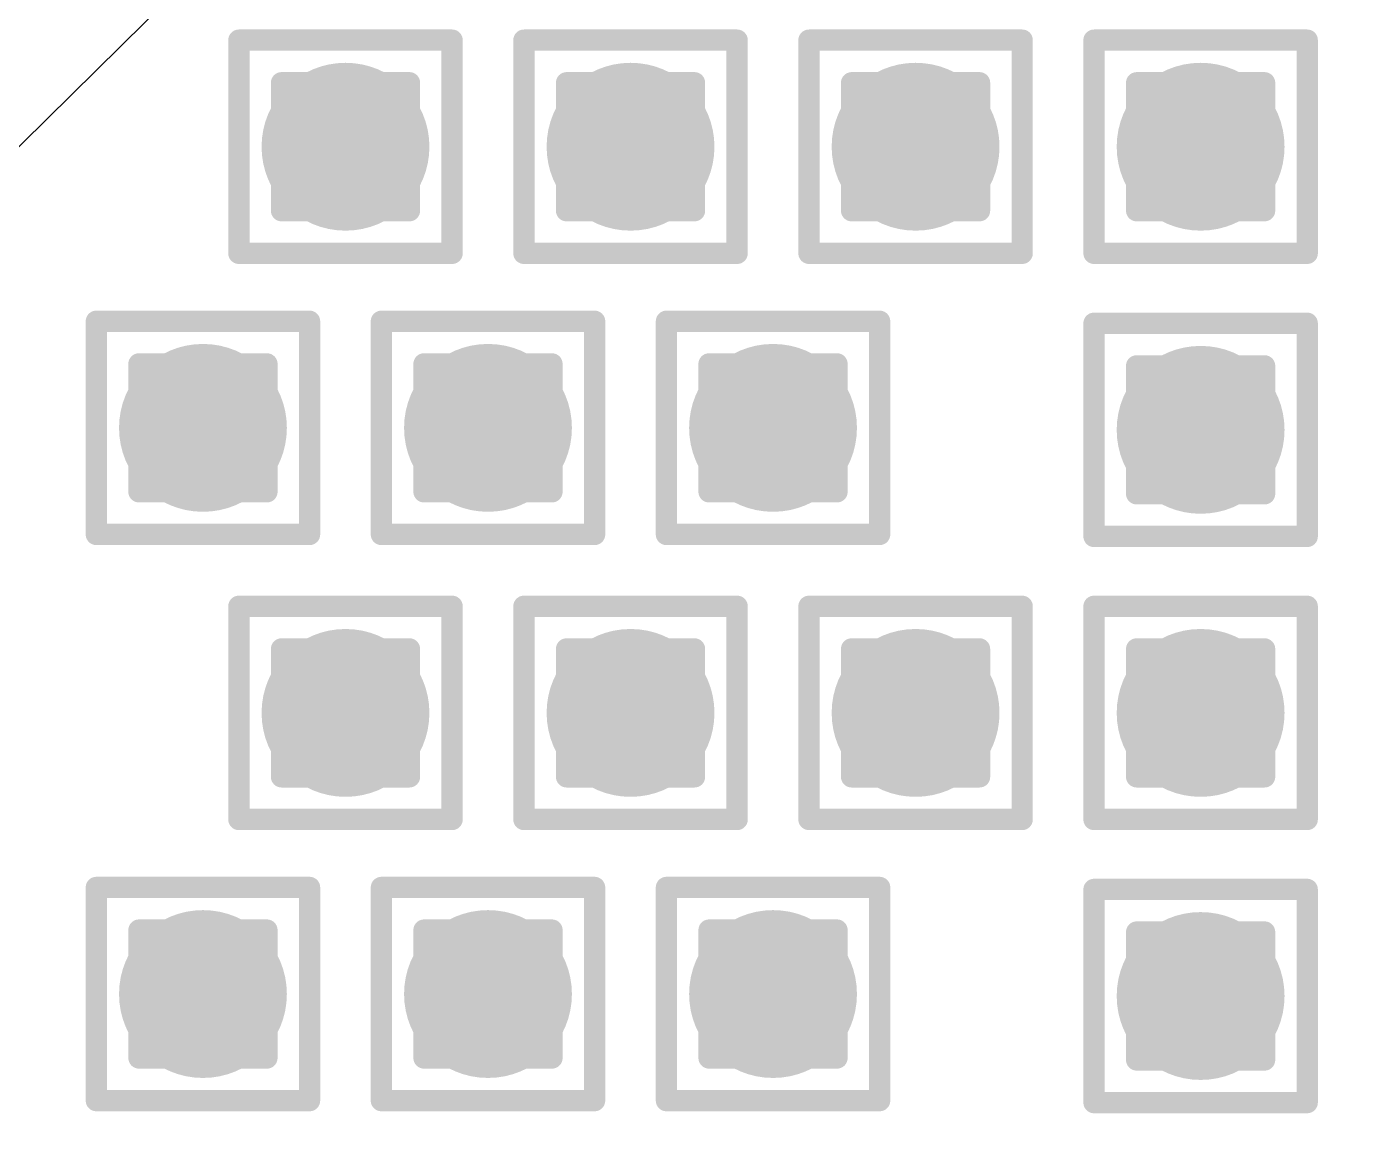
# Model space of a CAD drawing. Header units: inches. Extents: x -12 to 5357, y -8 to 5291.
# Drawn here: x 37.167 to 40.336, y 41.755 to 44.407 of the extents above; entities that cross this region are included whole.
import ezdxf

# ---------------------------------------------------------------- set-up
doc = ezdxf.new("R2010")
doc.units = ezdxf.units.IN
for name, color, linetype in [('Bottom Layer', 5, 'Continuous'), ('Drill Drawing', 1, 'Continuous'), ('Ground', 16, 'Continuous'), ('Power', 76, 'Continuous'), ('Top Layer', 1, 'Continuous'), ('Top Solder', 216, 'Continuous'), ('Via Holes', 16, 'Continuous')]:
    doc.layers.add(name, color=color, linetype=linetype)

# ---------------------------------------------------------------- blocks, each defined once
blk = doc.blocks.new('14_VSON__4_3__20')
at = {"layer": 'Top Solder'}
blk.add_line((-0.8678, -2.2778), (-5350.8161, -5279.0699), dxfattribs=at)

msp = doc.modelspace()

# ---------------------------------------------------------------- hatches: boundary and pattern name
at = {"layer": 'Bottom Layer'}
h = msp.add_hatch(color=5, dxfattribs=at)
edge = h.paths.add_edge_path()
edge.add_arc((37.9265, 44.121), 0.2, 0, 360)
h = msp.add_hatch(color=5, dxfattribs=at)
edge = h.paths.add_edge_path()
edge.add_arc((38.6058, 44.121), 0.2, 0, 360)
h = msp.add_hatch(color=5, dxfattribs=at)
edge = h.paths.add_edge_path()
edge.add_arc((39.2851, 44.121), 0.2, 0, 360)
h = msp.add_hatch(color=5, dxfattribs=at)
edge = h.paths.add_edge_path()
edge.add_arc((39.9644, 44.121), 0.2, 0, 360)
h = msp.add_hatch(color=5, dxfattribs=at)
edge = h.paths.add_edge_path()
edge.add_arc((37.5868, 43.451), 0.2, 0, 360)
h = msp.add_hatch(color=5, dxfattribs=at)
edge = h.paths.add_edge_path()
edge.add_arc((38.2661, 43.451), 0.2, 0, 360)
h = msp.add_hatch(color=5, dxfattribs=at)
edge = h.paths.add_edge_path()
edge.add_arc((38.9454, 43.451), 0.2, 0, 360)
h = msp.add_hatch(color=5, dxfattribs=at)
edge = h.paths.add_edge_path()
edge.add_arc((39.9644, 43.4463), 0.2, 0, 360)
h = msp.add_hatch(color=5, dxfattribs=at)
edge = h.paths.add_edge_path()
edge.add_arc((37.9265, 42.7717), 0.2, 0, 360)
h = msp.add_hatch(color=5, dxfattribs=at)
edge = h.paths.add_edge_path()
edge.add_arc((38.6058, 42.7717), 0.2, 0, 360)
h = msp.add_hatch(color=5, dxfattribs=at)
edge = h.paths.add_edge_path()
edge.add_arc((39.2851, 42.7717), 0.2, 0, 360)
h = msp.add_hatch(color=5, dxfattribs=at)
edge = h.paths.add_edge_path()
edge.add_arc((39.9644, 42.7717), 0.2, 0, 360)
h = msp.add_hatch(color=5, dxfattribs=at)
edge = h.paths.add_edge_path()
edge.add_arc((37.5868, 42.1017), 0.2, 0, 360)
h = msp.add_hatch(color=5, dxfattribs=at)
edge = h.paths.add_edge_path()
edge.add_arc((38.2661, 42.1017), 0.2, 0, 360)
h = msp.add_hatch(color=5, dxfattribs=at)
edge = h.paths.add_edge_path()
edge.add_arc((38.9454, 42.1017), 0.2, 0, 360)
h = msp.add_hatch(color=5, dxfattribs=at)
edge = h.paths.add_edge_path()
edge.add_arc((39.9644, 42.097), 0.2, 0, 360)
at = {"layer": 'Ground'}
h = msp.add_hatch(color=16, dxfattribs=at)
edge = h.paths.add_edge_path()
edge.add_arc((37.9265, 44.121), 0.2, 0, 360)
h = msp.add_hatch(color=16, dxfattribs=at)
edge = h.paths.add_edge_path()
edge.add_arc((38.6058, 44.121), 0.2, 0, 360)
h = msp.add_hatch(color=16, dxfattribs=at)
edge = h.paths.add_edge_path()
edge.add_arc((39.2851, 44.121), 0.2, 0, 360)
h = msp.add_hatch(color=16, dxfattribs=at)
edge = h.paths.add_edge_path()
edge.add_arc((39.9644, 44.121), 0.2, 0, 360)
h = msp.add_hatch(color=16, dxfattribs=at)
edge = h.paths.add_edge_path()
edge.add_arc((37.5868, 43.451), 0.2, 0, 360)
h = msp.add_hatch(color=16, dxfattribs=at)
edge = h.paths.add_edge_path()
edge.add_arc((38.2661, 43.451), 0.2, 0, 360)
h = msp.add_hatch(color=16, dxfattribs=at)
edge = h.paths.add_edge_path()
edge.add_arc((38.9454, 43.451), 0.2, 0, 360)
h = msp.add_hatch(color=16, dxfattribs=at)
edge = h.paths.add_edge_path()
edge.add_arc((39.9644, 43.4463), 0.2, 0, 360)
h = msp.add_hatch(color=16, dxfattribs=at)
edge = h.paths.add_edge_path()
edge.add_arc((37.9265, 42.7717), 0.2, 0, 360)
h = msp.add_hatch(color=16, dxfattribs=at)
edge = h.paths.add_edge_path()
edge.add_arc((38.6058, 42.7717), 0.2, 0, 360)
h = msp.add_hatch(color=16, dxfattribs=at)
edge = h.paths.add_edge_path()
edge.add_arc((39.2851, 42.7717), 0.2, 0, 360)
h = msp.add_hatch(color=16, dxfattribs=at)
edge = h.paths.add_edge_path()
edge.add_arc((39.9644, 42.7717), 0.2, 0, 360)
h = msp.add_hatch(color=16, dxfattribs=at)
edge = h.paths.add_edge_path()
edge.add_arc((37.5868, 42.1017), 0.2, 0, 360)
h = msp.add_hatch(color=16, dxfattribs=at)
edge = h.paths.add_edge_path()
edge.add_arc((38.2661, 42.1017), 0.2, 0, 360)
h = msp.add_hatch(color=16, dxfattribs=at)
edge = h.paths.add_edge_path()
edge.add_arc((38.9454, 42.1017), 0.2, 0, 360)
h = msp.add_hatch(color=16, dxfattribs=at)
edge = h.paths.add_edge_path()
edge.add_arc((39.9644, 42.097), 0.2, 0, 360)
at = {"layer": 'Power'}
h = msp.add_hatch(color=76, dxfattribs=at)
edge = h.paths.add_edge_path()
edge.add_arc((37.9265, 44.121), 0.2, 0, 360)
h = msp.add_hatch(color=76, dxfattribs=at)
edge = h.paths.add_edge_path()
edge.add_arc((38.6058, 44.121), 0.2, 0, 360)
h = msp.add_hatch(color=76, dxfattribs=at)
edge = h.paths.add_edge_path()
edge.add_arc((39.2851, 44.121), 0.2, 0, 360)
h = msp.add_hatch(color=76, dxfattribs=at)
edge = h.paths.add_edge_path()
edge.add_arc((39.9644, 44.121), 0.2, 0, 360)
h = msp.add_hatch(color=76, dxfattribs=at)
edge = h.paths.add_edge_path()
edge.add_arc((37.5868, 43.451), 0.2, 0, 360)
h = msp.add_hatch(color=76, dxfattribs=at)
edge = h.paths.add_edge_path()
edge.add_arc((38.2661, 43.451), 0.2, 0, 360)
h = msp.add_hatch(color=76, dxfattribs=at)
edge = h.paths.add_edge_path()
edge.add_arc((38.9454, 43.451), 0.2, 0, 360)
h = msp.add_hatch(color=76, dxfattribs=at)
edge = h.paths.add_edge_path()
edge.add_arc((39.9644, 43.4463), 0.2, 0, 360)
h = msp.add_hatch(color=76, dxfattribs=at)
edge = h.paths.add_edge_path()
edge.add_arc((37.9265, 42.7717), 0.2, 0, 360)
h = msp.add_hatch(color=76, dxfattribs=at)
edge = h.paths.add_edge_path()
edge.add_arc((38.6058, 42.7717), 0.2, 0, 360)
h = msp.add_hatch(color=76, dxfattribs=at)
edge = h.paths.add_edge_path()
edge.add_arc((39.2851, 42.7717), 0.2, 0, 360)
h = msp.add_hatch(color=76, dxfattribs=at)
edge = h.paths.add_edge_path()
edge.add_arc((39.9644, 42.7717), 0.2, 0, 360)
h = msp.add_hatch(color=76, dxfattribs=at)
edge = h.paths.add_edge_path()
edge.add_arc((37.5868, 42.1017), 0.2, 0, 360)
h = msp.add_hatch(color=76, dxfattribs=at)
edge = h.paths.add_edge_path()
edge.add_arc((38.2661, 42.1017), 0.2, 0, 360)
h = msp.add_hatch(color=76, dxfattribs=at)
edge = h.paths.add_edge_path()
edge.add_arc((38.9454, 42.1017), 0.2, 0, 360)
h = msp.add_hatch(color=76, dxfattribs=at)
edge = h.paths.add_edge_path()
edge.add_arc((39.9644, 42.097), 0.2, 0, 360)
at = {"layer": 'Top Layer'}
h = msp.add_hatch(color=1, dxfattribs=at)
edge = h.paths.add_edge_path()
edge.add_arc((37.9265, 44.121), 0.2, 0, 360)
h = msp.add_hatch(color=1, dxfattribs=at)
edge = h.paths.add_edge_path()
edge.add_arc((38.6058, 44.121), 0.2, 0, 360)
h = msp.add_hatch(color=1, dxfattribs=at)
edge = h.paths.add_edge_path()
edge.add_arc((39.2851, 44.121), 0.2, 0, 360)
h = msp.add_hatch(color=1, dxfattribs=at)
edge = h.paths.add_edge_path()
edge.add_arc((39.9644, 44.121), 0.2, 0, 360)
h = msp.add_hatch(color=1, dxfattribs=at)
edge = h.paths.add_edge_path()
edge.add_arc((37.5868, 43.451), 0.2, 0, 360)
h = msp.add_hatch(color=1, dxfattribs=at)
edge = h.paths.add_edge_path()
edge.add_arc((38.2661, 43.451), 0.2, 0, 360)
h = msp.add_hatch(color=1, dxfattribs=at)
edge = h.paths.add_edge_path()
edge.add_arc((38.9454, 43.451), 0.2, 0, 360)
h = msp.add_hatch(color=1, dxfattribs=at)
edge = h.paths.add_edge_path()
edge.add_arc((39.9644, 43.4463), 0.2, 0, 360)
h = msp.add_hatch(color=1, dxfattribs=at)
edge = h.paths.add_edge_path()
edge.add_arc((37.9265, 42.7717), 0.2, 0, 360)
h = msp.add_hatch(color=1, dxfattribs=at)
edge = h.paths.add_edge_path()
edge.add_arc((38.6058, 42.7717), 0.2, 0, 360)
h = msp.add_hatch(color=1, dxfattribs=at)
edge = h.paths.add_edge_path()
edge.add_arc((39.2851, 42.7717), 0.2, 0, 360)
h = msp.add_hatch(color=1, dxfattribs=at)
edge = h.paths.add_edge_path()
edge.add_arc((39.9644, 42.7717), 0.2, 0, 360)
h = msp.add_hatch(color=1, dxfattribs=at)
edge = h.paths.add_edge_path()
edge.add_arc((37.5868, 42.1017), 0.2, 0, 360)
h = msp.add_hatch(color=1, dxfattribs=at)
edge = h.paths.add_edge_path()
edge.add_arc((38.2661, 42.1017), 0.2, 0, 360)
h = msp.add_hatch(color=1, dxfattribs=at)
edge = h.paths.add_edge_path()
edge.add_arc((38.9454, 42.1017), 0.2, 0, 360)
h = msp.add_hatch(color=1, dxfattribs=at)
edge = h.paths.add_edge_path()
edge.add_arc((39.9644, 42.097), 0.2, 0, 360)
at = {"layer": 'Via Holes'}
h = msp.add_hatch(color=7, dxfattribs=at)
edge = h.paths.add_edge_path()
edge.add_arc((37.9265, 44.121), 0.1, 0, 360)
h = msp.add_hatch(color=7, dxfattribs=at)
edge = h.paths.add_edge_path()
edge.add_arc((38.6058, 44.121), 0.1, 0, 360)
h = msp.add_hatch(color=7, dxfattribs=at)
edge = h.paths.add_edge_path()
edge.add_arc((39.2851, 44.121), 0.1, 0, 360)
h = msp.add_hatch(color=7, dxfattribs=at)
edge = h.paths.add_edge_path()
edge.add_arc((39.9644, 44.121), 0.1, 0, 360)
h = msp.add_hatch(color=7, dxfattribs=at)
edge = h.paths.add_edge_path()
edge.add_arc((37.5868, 43.451), 0.1, 0, 360)
h = msp.add_hatch(color=7, dxfattribs=at)
edge = h.paths.add_edge_path()
edge.add_arc((38.2661, 43.451), 0.1, 0, 360)
h = msp.add_hatch(color=7, dxfattribs=at)
edge = h.paths.add_edge_path()
edge.add_arc((38.9454, 43.451), 0.1, 0, 360)
h = msp.add_hatch(color=7, dxfattribs=at)
edge = h.paths.add_edge_path()
edge.add_arc((39.9644, 43.4463), 0.1, 0, 360)
h = msp.add_hatch(color=7, dxfattribs=at)
edge = h.paths.add_edge_path()
edge.add_arc((37.9265, 42.7717), 0.1, 0, 360)
h = msp.add_hatch(color=7, dxfattribs=at)
edge = h.paths.add_edge_path()
edge.add_arc((38.6058, 42.7717), 0.1, 0, 360)
h = msp.add_hatch(color=7, dxfattribs=at)
edge = h.paths.add_edge_path()
edge.add_arc((39.2851, 42.7717), 0.1, 0, 360)
h = msp.add_hatch(color=7, dxfattribs=at)
edge = h.paths.add_edge_path()
edge.add_arc((39.9644, 42.7717), 0.1, 0, 360)
h = msp.add_hatch(color=7, dxfattribs=at)
edge = h.paths.add_edge_path()
edge.add_arc((37.5868, 42.1017), 0.1, 0, 360)
h = msp.add_hatch(color=7, dxfattribs=at)
edge = h.paths.add_edge_path()
edge.add_arc((38.2661, 42.1017), 0.1, 0, 360)
h = msp.add_hatch(color=7, dxfattribs=at)
edge = h.paths.add_edge_path()
edge.add_arc((38.9454, 42.1017), 0.1, 0, 360)
h = msp.add_hatch(color=7, dxfattribs=at)
edge = h.paths.add_edge_path()
edge.add_arc((39.9644, 42.097), 0.1, 0, 360)

# ---------------------------------------------------------------- linework, layer by layer
at = {"layer": 'Drill Drawing'}
for points in [[(37.6725, 44.375, 0.0508, 0.0508, 0), (38.1805, 44.375, 0.0508, 0.0508, 0)], [(37.6725, 43.867, 0.0508, 0.0508, 0), (37.6725, 44.375, 0.0508, 0.0508, 0)], [(38.1805, 43.867, 0.0508, 0.0508, 0), (38.1805, 44.375, 0.0508, 0.0508, 0)], [(38.3518, 44.375, 0.0508, 0.0508, 0), (38.8598, 44.375, 0.0508, 0.0508, 0)], [(38.3518, 43.867, 0.0508, 0.0508, 0), (38.3518, 44.375, 0.0508, 0.0508, 0)], [(38.8598, 43.867, 0.0508, 0.0508, 0), (38.8598, 44.375, 0.0508, 0.0508, 0)], [(39.0311, 44.375, 0.0508, 0.0508, 0), (39.5391, 44.375, 0.0508, 0.0508, 0)], [(39.0311, 43.867, 0.0508, 0.0508, 0), (39.0311, 44.375, 0.0508, 0.0508, 0)], [(39.5391, 43.867, 0.0508, 0.0508, 0), (39.5391, 44.375, 0.0508, 0.0508, 0)], [(39.7104, 44.375, 0.0508, 0.0508, 0), (40.2184, 44.375, 0.0508, 0.0508, 0)], [(39.7104, 43.867, 0.0508, 0.0508, 0), (39.7104, 44.375, 0.0508, 0.0508, 0)], [(40.2184, 43.867, 0.0508, 0.0508, 0), (40.2184, 44.375, 0.0508, 0.0508, 0)], [(37.7741, 44.2734, 0.0508, 0.0508, 0), (38.0789, 44.2734, 0.0508, 0.0508, 0)], [(37.7741, 43.9686, 0.0508, 0.0508, 0), (37.7741, 44.2734, 0.0508, 0.0508, 0)], [(38.0789, 43.9686, 0.0508, 0.0508, 0), (38.0789, 44.2734, 0.0508, 0.0508, 0)], [(38.4534, 44.2734, 0.0508, 0.0508, 0), (38.7582, 44.2734, 0.0508, 0.0508, 0)], [(38.4534, 43.9686, 0.0508, 0.0508, 0), (38.4534, 44.2734, 0.0508, 0.0508, 0)], [(38.7582, 43.9686, 0.0508, 0.0508, 0), (38.7582, 44.2734, 0.0508, 0.0508, 0)], [(39.1327, 44.2734, 0.0508, 0.0508, 0), (39.4375, 44.2734, 0.0508, 0.0508, 0)], [(39.1327, 43.9686, 0.0508, 0.0508, 0), (39.1327, 44.2734, 0.0508, 0.0508, 0)], [(39.4375, 43.9686, 0.0508, 0.0508, 0), (39.4375, 44.2734, 0.0508, 0.0508, 0)], [(39.812, 44.2734, 0.0508, 0.0508, 0), (40.1168, 44.2734, 0.0508, 0.0508, 0)], [(39.812, 43.9686, 0.0508, 0.0508, 0), (39.812, 44.2734, 0.0508, 0.0508, 0)], [(40.1168, 43.9686, 0.0508, 0.0508, 0), (40.1168, 44.2734, 0.0508, 0.0508, 0)], [(37.7741, 43.9686, 0.0508, 0.0508, 0), (38.0789, 43.9686, 0.0508, 0.0508, 0)], [(38.4534, 43.9686, 0.0508, 0.0508, 0), (38.7582, 43.9686, 0.0508, 0.0508, 0)], [(39.1327, 43.9686, 0.0508, 0.0508, 0), (39.4375, 43.9686, 0.0508, 0.0508, 0)], [(39.812, 43.9686, 0.0508, 0.0508, 0), (40.1168, 43.9686, 0.0508, 0.0508, 0)], [(37.6725, 43.867, 0.0508, 0.0508, 0), (38.1805, 43.867, 0.0508, 0.0508, 0)], [(38.3518, 43.867, 0.0508, 0.0508, 0), (38.8598, 43.867, 0.0508, 0.0508, 0)], [(39.0311, 43.867, 0.0508, 0.0508, 0), (39.5391, 43.867, 0.0508, 0.0508, 0)], [(39.7104, 43.867, 0.0508, 0.0508, 0), (40.2184, 43.867, 0.0508, 0.0508, 0)], [(37.3328, 43.705, 0.0508, 0.0508, 0), (37.8408, 43.705, 0.0508, 0.0508, 0)], [(37.3328, 43.197, 0.0508, 0.0508, 0), (37.3328, 43.705, 0.0508, 0.0508, 0)], [(37.8408, 43.197, 0.0508, 0.0508, 0), (37.8408, 43.705, 0.0508, 0.0508, 0)], [(38.0121, 43.705, 0.0508, 0.0508, 0), (38.5201, 43.705, 0.0508, 0.0508, 0)], [(38.0121, 43.197, 0.0508, 0.0508, 0), (38.0121, 43.705, 0.0508, 0.0508, 0)], [(38.5201, 43.197, 0.0508, 0.0508, 0), (38.5201, 43.705, 0.0508, 0.0508, 0)], [(38.6914, 43.705, 0.0508, 0.0508, 0), (39.1994, 43.705, 0.0508, 0.0508, 0)], [(38.6914, 43.197, 0.0508, 0.0508, 0), (38.6914, 43.705, 0.0508, 0.0508, 0)], [(39.1994, 43.197, 0.0508, 0.0508, 0), (39.1994, 43.705, 0.0508, 0.0508, 0)], [(39.7104, 43.7003, 0.0508, 0.0508, 0), (40.2184, 43.7003, 0.0508, 0.0508, 0)], [(39.7104, 43.1923, 0.0508, 0.0508, 0), (39.7104, 43.7003, 0.0508, 0.0508, 0)], [(40.2184, 43.1923, 0.0508, 0.0508, 0), (40.2184, 43.7003, 0.0508, 0.0508, 0)], [(37.4344, 43.6034, 0.0508, 0.0508, 0), (37.7392, 43.6034, 0.0508, 0.0508, 0)], [(37.4344, 43.2986, 0.0508, 0.0508, 0), (37.4344, 43.6034, 0.0508, 0.0508, 0)], [(37.7392, 43.2986, 0.0508, 0.0508, 0), (37.7392, 43.6034, 0.0508, 0.0508, 0)], [(38.1137, 43.6034, 0.0508, 0.0508, 0), (38.4185, 43.6034, 0.0508, 0.0508, 0)], [(38.1137, 43.2986, 0.0508, 0.0508, 0), (38.1137, 43.6034, 0.0508, 0.0508, 0)], [(38.4185, 43.2986, 0.0508, 0.0508, 0), (38.4185, 43.6034, 0.0508, 0.0508, 0)], [(38.793, 43.6034, 0.0508, 0.0508, 0), (39.0978, 43.6034, 0.0508, 0.0508, 0)], [(38.793, 43.2986, 0.0508, 0.0508, 0), (38.793, 43.6034, 0.0508, 0.0508, 0)], [(39.0978, 43.2986, 0.0508, 0.0508, 0), (39.0978, 43.6034, 0.0508, 0.0508, 0)], [(39.812, 43.5987, 0.0508, 0.0508, 0), (40.1168, 43.5987, 0.0508, 0.0508, 0)], [(39.812, 43.2939, 0.0508, 0.0508, 0), (39.812, 43.5987, 0.0508, 0.0508, 0)], [(40.1168, 43.2939, 0.0508, 0.0508, 0), (40.1168, 43.5987, 0.0508, 0.0508, 0)], [(37.4344, 43.2986, 0.0508, 0.0508, 0), (37.7392, 43.2986, 0.0508, 0.0508, 0)], [(38.1137, 43.2986, 0.0508, 0.0508, 0), (38.4185, 43.2986, 0.0508, 0.0508, 0)], [(38.793, 43.2986, 0.0508, 0.0508, 0), (39.0978, 43.2986, 0.0508, 0.0508, 0)], [(39.812, 43.2939, 0.0508, 0.0508, 0), (40.1168, 43.2939, 0.0508, 0.0508, 0)], [(37.3328, 43.197, 0.0508, 0.0508, 0), (37.8408, 43.197, 0.0508, 0.0508, 0)], [(38.0121, 43.197, 0.0508, 0.0508, 0), (38.5201, 43.197, 0.0508, 0.0508, 0)], [(38.6914, 43.197, 0.0508, 0.0508, 0), (39.1994, 43.197, 0.0508, 0.0508, 0)], [(39.7104, 43.1923, 0.0508, 0.0508, 0), (40.2184, 43.1923, 0.0508, 0.0508, 0)], [(37.6725, 43.0257, 0.0508, 0.0508, 0), (38.1805, 43.0257, 0.0508, 0.0508, 0)], [(37.6725, 42.5177, 0.0508, 0.0508, 0), (37.6725, 43.0257, 0.0508, 0.0508, 0)], [(38.1805, 42.5177, 0.0508, 0.0508, 0), (38.1805, 43.0257, 0.0508, 0.0508, 0)], [(38.3518, 43.0257, 0.0508, 0.0508, 0), (38.8598, 43.0257, 0.0508, 0.0508, 0)], [(38.3518, 42.5177, 0.0508, 0.0508, 0), (38.3518, 43.0257, 0.0508, 0.0508, 0)], [(38.8598, 42.5177, 0.0508, 0.0508, 0), (38.8598, 43.0257, 0.0508, 0.0508, 0)], [(39.0311, 43.0257, 0.0508, 0.0508, 0), (39.5391, 43.0257, 0.0508, 0.0508, 0)], [(39.0311, 42.5177, 0.0508, 0.0508, 0), (39.0311, 43.0257, 0.0508, 0.0508, 0)], [(39.5391, 42.5177, 0.0508, 0.0508, 0), (39.5391, 43.0257, 0.0508, 0.0508, 0)], [(39.7104, 43.0257, 0.0508, 0.0508, 0), (40.2184, 43.0257, 0.0508, 0.0508, 0)], [(39.7104, 42.5177, 0.0508, 0.0508, 0), (39.7104, 43.0257, 0.0508, 0.0508, 0)], [(40.2184, 42.5177, 0.0508, 0.0508, 0), (40.2184, 43.0257, 0.0508, 0.0508, 0)], [(37.7741, 42.9241, 0.0508, 0.0508, 0), (38.0789, 42.9241, 0.0508, 0.0508, 0)], [(37.7741, 42.6193, 0.0508, 0.0508, 0), (37.7741, 42.9241, 0.0508, 0.0508, 0)], [(38.0789, 42.6193, 0.0508, 0.0508, 0), (38.0789, 42.9241, 0.0508, 0.0508, 0)], [(38.4534, 42.9241, 0.0508, 0.0508, 0), (38.7582, 42.9241, 0.0508, 0.0508, 0)], [(38.4534, 42.6193, 0.0508, 0.0508, 0), (38.4534, 42.9241, 0.0508, 0.0508, 0)], [(38.7582, 42.6193, 0.0508, 0.0508, 0), (38.7582, 42.9241, 0.0508, 0.0508, 0)], [(39.1327, 42.9241, 0.0508, 0.0508, 0), (39.4375, 42.9241, 0.0508, 0.0508, 0)], [(39.1327, 42.6193, 0.0508, 0.0508, 0), (39.1327, 42.9241, 0.0508, 0.0508, 0)], [(39.4375, 42.6193, 0.0508, 0.0508, 0), (39.4375, 42.9241, 0.0508, 0.0508, 0)], [(39.812, 42.9241, 0.0508, 0.0508, 0), (40.1168, 42.9241, 0.0508, 0.0508, 0)], [(39.812, 42.6193, 0.0508, 0.0508, 0), (39.812, 42.9241, 0.0508, 0.0508, 0)], [(40.1168, 42.6193, 0.0508, 0.0508, 0), (40.1168, 42.9241, 0.0508, 0.0508, 0)], [(37.7741, 42.6193, 0.0508, 0.0508, 0), (38.0789, 42.6193, 0.0508, 0.0508, 0)], [(38.4534, 42.6193, 0.0508, 0.0508, 0), (38.7582, 42.6193, 0.0508, 0.0508, 0)], [(39.1327, 42.6193, 0.0508, 0.0508, 0), (39.4375, 42.6193, 0.0508, 0.0508, 0)], [(39.812, 42.6193, 0.0508, 0.0508, 0), (40.1168, 42.6193, 0.0508, 0.0508, 0)], [(37.6725, 42.5177, 0.0508, 0.0508, 0), (38.1805, 42.5177, 0.0508, 0.0508, 0)], [(38.3518, 42.5177, 0.0508, 0.0508, 0), (38.8598, 42.5177, 0.0508, 0.0508, 0)], [(39.0311, 42.5177, 0.0508, 0.0508, 0), (39.5391, 42.5177, 0.0508, 0.0508, 0)], [(39.7104, 42.5177, 0.0508, 0.0508, 0), (40.2184, 42.5177, 0.0508, 0.0508, 0)], [(37.3328, 42.3557, 0.0508, 0.0508, 0), (37.8408, 42.3557, 0.0508, 0.0508, 0)], [(37.3328, 41.8477, 0.0508, 0.0508, 0), (37.3328, 42.3557, 0.0508, 0.0508, 0)], [(37.8408, 41.8477, 0.0508, 0.0508, 0), (37.8408, 42.3557, 0.0508, 0.0508, 0)], [(38.0121, 42.3557, 0.0508, 0.0508, 0), (38.5201, 42.3557, 0.0508, 0.0508, 0)], [(38.0121, 41.8477, 0.0508, 0.0508, 0), (38.0121, 42.3557, 0.0508, 0.0508, 0)], [(38.5201, 41.8477, 0.0508, 0.0508, 0), (38.5201, 42.3557, 0.0508, 0.0508, 0)], [(38.6914, 42.3557, 0.0508, 0.0508, 0), (39.1994, 42.3557, 0.0508, 0.0508, 0)], [(38.6914, 41.8477, 0.0508, 0.0508, 0), (38.6914, 42.3557, 0.0508, 0.0508, 0)], [(39.1994, 41.8477, 0.0508, 0.0508, 0), (39.1994, 42.3557, 0.0508, 0.0508, 0)], [(39.7104, 42.351, 0.0508, 0.0508, 0), (40.2184, 42.351, 0.0508, 0.0508, 0)], [(39.7104, 41.843, 0.0508, 0.0508, 0), (39.7104, 42.351, 0.0508, 0.0508, 0)], [(40.2184, 41.843, 0.0508, 0.0508, 0), (40.2184, 42.351, 0.0508, 0.0508, 0)], [(37.4344, 42.2541, 0.0508, 0.0508, 0), (37.7392, 42.2541, 0.0508, 0.0508, 0)], [(37.4344, 41.9493, 0.0508, 0.0508, 0), (37.4344, 42.2541, 0.0508, 0.0508, 0)], [(37.7392, 41.9493, 0.0508, 0.0508, 0), (37.7392, 42.2541, 0.0508, 0.0508, 0)], [(38.1137, 42.2541, 0.0508, 0.0508, 0), (38.4185, 42.2541, 0.0508, 0.0508, 0)], [(38.1137, 41.9493, 0.0508, 0.0508, 0), (38.1137, 42.2541, 0.0508, 0.0508, 0)], [(38.4185, 41.9493, 0.0508, 0.0508, 0), (38.4185, 42.2541, 0.0508, 0.0508, 0)], [(38.793, 42.2541, 0.0508, 0.0508, 0), (39.0978, 42.2541, 0.0508, 0.0508, 0)], [(38.793, 41.9493, 0.0508, 0.0508, 0), (38.793, 42.2541, 0.0508, 0.0508, 0)], [(39.0978, 41.9493, 0.0508, 0.0508, 0), (39.0978, 42.2541, 0.0508, 0.0508, 0)], [(39.812, 42.2494, 0.0508, 0.0508, 0), (40.1168, 42.2494, 0.0508, 0.0508, 0)], [(39.812, 41.9446, 0.0508, 0.0508, 0), (39.812, 42.2494, 0.0508, 0.0508, 0)], [(40.1168, 41.9446, 0.0508, 0.0508, 0), (40.1168, 42.2494, 0.0508, 0.0508, 0)], [(37.4344, 41.9493, 0.0508, 0.0508, 0), (37.7392, 41.9493, 0.0508, 0.0508, 0)], [(38.1137, 41.9493, 0.0508, 0.0508, 0), (38.4185, 41.9493, 0.0508, 0.0508, 0)], [(38.793, 41.9493, 0.0508, 0.0508, 0), (39.0978, 41.9493, 0.0508, 0.0508, 0)], [(39.812, 41.9446, 0.0508, 0.0508, 0), (40.1168, 41.9446, 0.0508, 0.0508, 0)], [(37.3328, 41.8477, 0.0508, 0.0508, 0), (37.8408, 41.8477, 0.0508, 0.0508, 0)], [(38.0121, 41.8477, 0.0508, 0.0508, 0), (38.5201, 41.8477, 0.0508, 0.0508, 0)], [(38.6914, 41.8477, 0.0508, 0.0508, 0), (39.1994, 41.8477, 0.0508, 0.0508, 0)], [(39.7104, 41.843, 0.0508, 0.0508, 0), (40.2184, 41.843, 0.0508, 0.0508, 0)]]:
    msp.add_lwpolyline(points, format="xyseb", dxfattribs=at)
for points in [[(37.6598, 44.375, 0.0254, 0.0254, 1), (37.6852, 44.375, 0.0254, 0.0254, 1)], [(37.6598, 44.375, 0.0254, 0.0254, 1), (37.6852, 44.375, 0.0254, 0.0254, 1)], [(38.1678, 44.375, 0.0254, 0.0254, 1), (38.1932, 44.375, 0.0254, 0.0254, 1)], [(38.1678, 44.375, 0.0254, 0.0254, 1), (38.1932, 44.375, 0.0254, 0.0254, 1)], [(38.3391, 44.375, 0.0254, 0.0254, 1), (38.3645, 44.375, 0.0254, 0.0254, 1)], [(38.3391, 44.375, 0.0254, 0.0254, 1), (38.3645, 44.375, 0.0254, 0.0254, 1)], [(38.8471, 44.375, 0.0254, 0.0254, 1), (38.8725, 44.375, 0.0254, 0.0254, 1)], [(38.8471, 44.375, 0.0254, 0.0254, 1), (38.8725, 44.375, 0.0254, 0.0254, 1)], [(39.0184, 44.375, 0.0254, 0.0254, 1), (39.0438, 44.375, 0.0254, 0.0254, 1)], [(39.0184, 44.375, 0.0254, 0.0254, 1), (39.0438, 44.375, 0.0254, 0.0254, 1)], [(39.5264, 44.375, 0.0254, 0.0254, 1), (39.5518, 44.375, 0.0254, 0.0254, 1)], [(39.5264, 44.375, 0.0254, 0.0254, 1), (39.5518, 44.375, 0.0254, 0.0254, 1)], [(39.6977, 44.375, 0.0254, 0.0254, 1), (39.7231, 44.375, 0.0254, 0.0254, 1)], [(39.6977, 44.375, 0.0254, 0.0254, 1), (39.7231, 44.375, 0.0254, 0.0254, 1)], [(40.2057, 44.375, 0.0254, 0.0254, 1), (40.2311, 44.375, 0.0254, 0.0254, 1)], [(40.2057, 44.375, 0.0254, 0.0254, 1), (40.2311, 44.375, 0.0254, 0.0254, 1)], [(37.7614, 44.2734, 0.0254, 0.0254, 1), (37.7868, 44.2734, 0.0254, 0.0254, 1)], [(37.7614, 44.2734, 0.0254, 0.0254, 1), (37.7868, 44.2734, 0.0254, 0.0254, 1)], [(38.0662, 44.2734, 0.0254, 0.0254, 1), (38.0916, 44.2734, 0.0254, 0.0254, 1)], [(38.0662, 44.2734, 0.0254, 0.0254, 1), (38.0916, 44.2734, 0.0254, 0.0254, 1)], [(38.4407, 44.2734, 0.0254, 0.0254, 1), (38.4661, 44.2734, 0.0254, 0.0254, 1)], [(38.4407, 44.2734, 0.0254, 0.0254, 1), (38.4661, 44.2734, 0.0254, 0.0254, 1)], [(38.7455, 44.2734, 0.0254, 0.0254, 1), (38.7709, 44.2734, 0.0254, 0.0254, 1)], [(38.7455, 44.2734, 0.0254, 0.0254, 1), (38.7709, 44.2734, 0.0254, 0.0254, 1)], [(39.12, 44.2734, 0.0254, 0.0254, 1), (39.1454, 44.2734, 0.0254, 0.0254, 1)], [(39.12, 44.2734, 0.0254, 0.0254, 1), (39.1454, 44.2734, 0.0254, 0.0254, 1)], [(39.4248, 44.2734, 0.0254, 0.0254, 1), (39.4502, 44.2734, 0.0254, 0.0254, 1)], [(39.4248, 44.2734, 0.0254, 0.0254, 1), (39.4502, 44.2734, 0.0254, 0.0254, 1)], [(39.7993, 44.2734, 0.0254, 0.0254, 1), (39.8247, 44.2734, 0.0254, 0.0254, 1)], [(39.7993, 44.2734, 0.0254, 0.0254, 1), (39.8247, 44.2734, 0.0254, 0.0254, 1)], [(40.1041, 44.2734, 0.0254, 0.0254, 1), (40.1295, 44.2734, 0.0254, 0.0254, 1)], [(40.1041, 44.2734, 0.0254, 0.0254, 1), (40.1295, 44.2734, 0.0254, 0.0254, 1)], [(37.7614, 43.9686, 0.0254, 0.0254, 1), (37.7868, 43.9686, 0.0254, 0.0254, 1)], [(37.7614, 43.9686, 0.0254, 0.0254, 1), (37.7868, 43.9686, 0.0254, 0.0254, 1)], [(38.0662, 43.9686, 0.0254, 0.0254, 1), (38.0916, 43.9686, 0.0254, 0.0254, 1)], [(38.0662, 43.9686, 0.0254, 0.0254, 1), (38.0916, 43.9686, 0.0254, 0.0254, 1)], [(38.4407, 43.9686, 0.0254, 0.0254, 1), (38.4661, 43.9686, 0.0254, 0.0254, 1)], [(38.4407, 43.9686, 0.0254, 0.0254, 1), (38.4661, 43.9686, 0.0254, 0.0254, 1)], [(38.7455, 43.9686, 0.0254, 0.0254, 1), (38.7709, 43.9686, 0.0254, 0.0254, 1)], [(38.7455, 43.9686, 0.0254, 0.0254, 1), (38.7709, 43.9686, 0.0254, 0.0254, 1)], [(39.12, 43.9686, 0.0254, 0.0254, 1), (39.1454, 43.9686, 0.0254, 0.0254, 1)], [(39.12, 43.9686, 0.0254, 0.0254, 1), (39.1454, 43.9686, 0.0254, 0.0254, 1)], [(39.4248, 43.9686, 0.0254, 0.0254, 1), (39.4502, 43.9686, 0.0254, 0.0254, 1)], [(39.4248, 43.9686, 0.0254, 0.0254, 1), (39.4502, 43.9686, 0.0254, 0.0254, 1)], [(39.7993, 43.9686, 0.0254, 0.0254, 1), (39.8247, 43.9686, 0.0254, 0.0254, 1)], [(39.7993, 43.9686, 0.0254, 0.0254, 1), (39.8247, 43.9686, 0.0254, 0.0254, 1)], [(40.1041, 43.9686, 0.0254, 0.0254, 1), (40.1295, 43.9686, 0.0254, 0.0254, 1)], [(40.1041, 43.9686, 0.0254, 0.0254, 1), (40.1295, 43.9686, 0.0254, 0.0254, 1)], [(37.6598, 43.867, 0.0254, 0.0254, 1), (37.6852, 43.867, 0.0254, 0.0254, 1)], [(37.6598, 43.867, 0.0254, 0.0254, 1), (37.6852, 43.867, 0.0254, 0.0254, 1)], [(38.1678, 43.867, 0.0254, 0.0254, 1), (38.1932, 43.867, 0.0254, 0.0254, 1)], [(38.1678, 43.867, 0.0254, 0.0254, 1), (38.1932, 43.867, 0.0254, 0.0254, 1)], [(38.3391, 43.867, 0.0254, 0.0254, 1), (38.3645, 43.867, 0.0254, 0.0254, 1)], [(38.3391, 43.867, 0.0254, 0.0254, 1), (38.3645, 43.867, 0.0254, 0.0254, 1)], [(38.8471, 43.867, 0.0254, 0.0254, 1), (38.8725, 43.867, 0.0254, 0.0254, 1)], [(38.8471, 43.867, 0.0254, 0.0254, 1), (38.8725, 43.867, 0.0254, 0.0254, 1)], [(39.0184, 43.867, 0.0254, 0.0254, 1), (39.0438, 43.867, 0.0254, 0.0254, 1)], [(39.0184, 43.867, 0.0254, 0.0254, 1), (39.0438, 43.867, 0.0254, 0.0254, 1)], [(39.5264, 43.867, 0.0254, 0.0254, 1), (39.5518, 43.867, 0.0254, 0.0254, 1)], [(39.5264, 43.867, 0.0254, 0.0254, 1), (39.5518, 43.867, 0.0254, 0.0254, 1)], [(39.6977, 43.867, 0.0254, 0.0254, 1), (39.7231, 43.867, 0.0254, 0.0254, 1)], [(39.6977, 43.867, 0.0254, 0.0254, 1), (39.7231, 43.867, 0.0254, 0.0254, 1)], [(40.2057, 43.867, 0.0254, 0.0254, 1), (40.2311, 43.867, 0.0254, 0.0254, 1)], [(40.2057, 43.867, 0.0254, 0.0254, 1), (40.2311, 43.867, 0.0254, 0.0254, 1)], [(37.3201, 43.705, 0.0254, 0.0254, 1), (37.3455, 43.705, 0.0254, 0.0254, 1)], [(37.3201, 43.705, 0.0254, 0.0254, 1), (37.3455, 43.705, 0.0254, 0.0254, 1)], [(37.8281, 43.705, 0.0254, 0.0254, 1), (37.8535, 43.705, 0.0254, 0.0254, 1)], [(37.8281, 43.705, 0.0254, 0.0254, 1), (37.8535, 43.705, 0.0254, 0.0254, 1)], [(37.9994, 43.705, 0.0254, 0.0254, 1), (38.0248, 43.705, 0.0254, 0.0254, 1)], [(37.9994, 43.705, 0.0254, 0.0254, 1), (38.0248, 43.705, 0.0254, 0.0254, 1)], [(38.5074, 43.705, 0.0254, 0.0254, 1), (38.5328, 43.705, 0.0254, 0.0254, 1)], [(38.5074, 43.705, 0.0254, 0.0254, 1), (38.5328, 43.705, 0.0254, 0.0254, 1)], [(38.6787, 43.705, 0.0254, 0.0254, 1), (38.7041, 43.705, 0.0254, 0.0254, 1)], [(38.6787, 43.705, 0.0254, 0.0254, 1), (38.7041, 43.705, 0.0254, 0.0254, 1)], [(39.1867, 43.705, 0.0254, 0.0254, 1), (39.2121, 43.705, 0.0254, 0.0254, 1)], [(39.1867, 43.705, 0.0254, 0.0254, 1), (39.2121, 43.705, 0.0254, 0.0254, 1)], [(39.6977, 43.7003, 0.0254, 0.0254, 1), (39.7231, 43.7003, 0.0254, 0.0254, 1)], [(39.6977, 43.7003, 0.0254, 0.0254, 1), (39.7231, 43.7003, 0.0254, 0.0254, 1)], [(40.2057, 43.7003, 0.0254, 0.0254, 1), (40.2311, 43.7003, 0.0254, 0.0254, 1)], [(40.2057, 43.7003, 0.0254, 0.0254, 1), (40.2311, 43.7003, 0.0254, 0.0254, 1)], [(37.4217, 43.6034, 0.0254, 0.0254, 1), (37.4471, 43.6034, 0.0254, 0.0254, 1)], [(37.4217, 43.6034, 0.0254, 0.0254, 1), (37.4471, 43.6034, 0.0254, 0.0254, 1)], [(37.7265, 43.6034, 0.0254, 0.0254, 1), (37.7519, 43.6034, 0.0254, 0.0254, 1)], [(37.7265, 43.6034, 0.0254, 0.0254, 1), (37.7519, 43.6034, 0.0254, 0.0254, 1)], [(38.101, 43.6034, 0.0254, 0.0254, 1), (38.1264, 43.6034, 0.0254, 0.0254, 1)], [(38.101, 43.6034, 0.0254, 0.0254, 1), (38.1264, 43.6034, 0.0254, 0.0254, 1)], [(38.4058, 43.6034, 0.0254, 0.0254, 1), (38.4312, 43.6034, 0.0254, 0.0254, 1)], [(38.4058, 43.6034, 0.0254, 0.0254, 1), (38.4312, 43.6034, 0.0254, 0.0254, 1)], [(38.7803, 43.6034, 0.0254, 0.0254, 1), (38.8057, 43.6034, 0.0254, 0.0254, 1)], [(38.7803, 43.6034, 0.0254, 0.0254, 1), (38.8057, 43.6034, 0.0254, 0.0254, 1)], [(39.0851, 43.6034, 0.0254, 0.0254, 1), (39.1105, 43.6034, 0.0254, 0.0254, 1)], [(39.0851, 43.6034, 0.0254, 0.0254, 1), (39.1105, 43.6034, 0.0254, 0.0254, 1)], [(39.7993, 43.5987, 0.0254, 0.0254, 1), (39.8247, 43.5987, 0.0254, 0.0254, 1)], [(39.7993, 43.5987, 0.0254, 0.0254, 1), (39.8247, 43.5987, 0.0254, 0.0254, 1)], [(40.1041, 43.5987, 0.0254, 0.0254, 1), (40.1295, 43.5987, 0.0254, 0.0254, 1)], [(40.1041, 43.5987, 0.0254, 0.0254, 1), (40.1295, 43.5987, 0.0254, 0.0254, 1)], [(37.4217, 43.2986, 0.0254, 0.0254, 1), (37.4471, 43.2986, 0.0254, 0.0254, 1)], [(37.4217, 43.2986, 0.0254, 0.0254, 1), (37.4471, 43.2986, 0.0254, 0.0254, 1)], [(37.7265, 43.2986, 0.0254, 0.0254, 1), (37.7519, 43.2986, 0.0254, 0.0254, 1)], [(37.7265, 43.2986, 0.0254, 0.0254, 1), (37.7519, 43.2986, 0.0254, 0.0254, 1)], [(38.101, 43.2986, 0.0254, 0.0254, 1), (38.1264, 43.2986, 0.0254, 0.0254, 1)], [(38.101, 43.2986, 0.0254, 0.0254, 1), (38.1264, 43.2986, 0.0254, 0.0254, 1)], [(38.4058, 43.2986, 0.0254, 0.0254, 1), (38.4312, 43.2986, 0.0254, 0.0254, 1)], [(38.4058, 43.2986, 0.0254, 0.0254, 1), (38.4312, 43.2986, 0.0254, 0.0254, 1)], [(38.7803, 43.2986, 0.0254, 0.0254, 1), (38.8057, 43.2986, 0.0254, 0.0254, 1)], [(38.7803, 43.2986, 0.0254, 0.0254, 1), (38.8057, 43.2986, 0.0254, 0.0254, 1)], [(39.0851, 43.2986, 0.0254, 0.0254, 1), (39.1105, 43.2986, 0.0254, 0.0254, 1)], [(39.0851, 43.2986, 0.0254, 0.0254, 1), (39.1105, 43.2986, 0.0254, 0.0254, 1)], [(39.7993, 43.2939, 0.0254, 0.0254, 1), (39.8247, 43.2939, 0.0254, 0.0254, 1)], [(39.7993, 43.2939, 0.0254, 0.0254, 1), (39.8247, 43.2939, 0.0254, 0.0254, 1)], [(40.1041, 43.2939, 0.0254, 0.0254, 1), (40.1295, 43.2939, 0.0254, 0.0254, 1)], [(40.1041, 43.2939, 0.0254, 0.0254, 1), (40.1295, 43.2939, 0.0254, 0.0254, 1)], [(37.3201, 43.197, 0.0254, 0.0254, 1), (37.3455, 43.197, 0.0254, 0.0254, 1)], [(37.3201, 43.197, 0.0254, 0.0254, 1), (37.3455, 43.197, 0.0254, 0.0254, 1)], [(37.8281, 43.197, 0.0254, 0.0254, 1), (37.8535, 43.197, 0.0254, 0.0254, 1)], [(37.8281, 43.197, 0.0254, 0.0254, 1), (37.8535, 43.197, 0.0254, 0.0254, 1)], [(37.9994, 43.197, 0.0254, 0.0254, 1), (38.0248, 43.197, 0.0254, 0.0254, 1)], [(37.9994, 43.197, 0.0254, 0.0254, 1), (38.0248, 43.197, 0.0254, 0.0254, 1)], [(38.5074, 43.197, 0.0254, 0.0254, 1), (38.5328, 43.197, 0.0254, 0.0254, 1)], [(38.5074, 43.197, 0.0254, 0.0254, 1), (38.5328, 43.197, 0.0254, 0.0254, 1)], [(38.6787, 43.197, 0.0254, 0.0254, 1), (38.7041, 43.197, 0.0254, 0.0254, 1)], [(38.6787, 43.197, 0.0254, 0.0254, 1), (38.7041, 43.197, 0.0254, 0.0254, 1)], [(39.1867, 43.197, 0.0254, 0.0254, 1), (39.2121, 43.197, 0.0254, 0.0254, 1)], [(39.1867, 43.197, 0.0254, 0.0254, 1), (39.2121, 43.197, 0.0254, 0.0254, 1)], [(39.6977, 43.1923, 0.0254, 0.0254, 1), (39.7231, 43.1923, 0.0254, 0.0254, 1)], [(39.6977, 43.1923, 0.0254, 0.0254, 1), (39.7231, 43.1923, 0.0254, 0.0254, 1)], [(40.2057, 43.1923, 0.0254, 0.0254, 1), (40.2311, 43.1923, 0.0254, 0.0254, 1)], [(40.2057, 43.1923, 0.0254, 0.0254, 1), (40.2311, 43.1923, 0.0254, 0.0254, 1)], [(37.6598, 43.0257, 0.0254, 0.0254, 1), (37.6852, 43.0257, 0.0254, 0.0254, 1)], [(37.6598, 43.0257, 0.0254, 0.0254, 1), (37.6852, 43.0257, 0.0254, 0.0254, 1)], [(38.1678, 43.0257, 0.0254, 0.0254, 1), (38.1932, 43.0257, 0.0254, 0.0254, 1)], [(38.1678, 43.0257, 0.0254, 0.0254, 1), (38.1932, 43.0257, 0.0254, 0.0254, 1)], [(38.3391, 43.0257, 0.0254, 0.0254, 1), (38.3645, 43.0257, 0.0254, 0.0254, 1)], [(38.3391, 43.0257, 0.0254, 0.0254, 1), (38.3645, 43.0257, 0.0254, 0.0254, 1)], [(38.8471, 43.0257, 0.0254, 0.0254, 1), (38.8725, 43.0257, 0.0254, 0.0254, 1)], [(38.8471, 43.0257, 0.0254, 0.0254, 1), (38.8725, 43.0257, 0.0254, 0.0254, 1)], [(39.0184, 43.0257, 0.0254, 0.0254, 1), (39.0438, 43.0257, 0.0254, 0.0254, 1)], [(39.0184, 43.0257, 0.0254, 0.0254, 1), (39.0438, 43.0257, 0.0254, 0.0254, 1)], [(39.5264, 43.0257, 0.0254, 0.0254, 1), (39.5518, 43.0257, 0.0254, 0.0254, 1)], [(39.5264, 43.0257, 0.0254, 0.0254, 1), (39.5518, 43.0257, 0.0254, 0.0254, 1)], [(39.6977, 43.0257, 0.0254, 0.0254, 1), (39.7231, 43.0257, 0.0254, 0.0254, 1)], [(39.6977, 43.0257, 0.0254, 0.0254, 1), (39.7231, 43.0257, 0.0254, 0.0254, 1)], [(40.2057, 43.0257, 0.0254, 0.0254, 1), (40.2311, 43.0257, 0.0254, 0.0254, 1)], [(40.2057, 43.0257, 0.0254, 0.0254, 1), (40.2311, 43.0257, 0.0254, 0.0254, 1)], [(37.7614, 42.9241, 0.0254, 0.0254, 1), (37.7868, 42.9241, 0.0254, 0.0254, 1)], [(37.7614, 42.9241, 0.0254, 0.0254, 1), (37.7868, 42.9241, 0.0254, 0.0254, 1)], [(38.0662, 42.9241, 0.0254, 0.0254, 1), (38.0916, 42.9241, 0.0254, 0.0254, 1)], [(38.0662, 42.9241, 0.0254, 0.0254, 1), (38.0916, 42.9241, 0.0254, 0.0254, 1)], [(38.4407, 42.9241, 0.0254, 0.0254, 1), (38.4661, 42.9241, 0.0254, 0.0254, 1)], [(38.4407, 42.9241, 0.0254, 0.0254, 1), (38.4661, 42.9241, 0.0254, 0.0254, 1)], [(38.7455, 42.9241, 0.0254, 0.0254, 1), (38.7709, 42.9241, 0.0254, 0.0254, 1)], [(38.7455, 42.9241, 0.0254, 0.0254, 1), (38.7709, 42.9241, 0.0254, 0.0254, 1)], [(39.12, 42.9241, 0.0254, 0.0254, 1), (39.1454, 42.9241, 0.0254, 0.0254, 1)], [(39.12, 42.9241, 0.0254, 0.0254, 1), (39.1454, 42.9241, 0.0254, 0.0254, 1)], [(39.4248, 42.9241, 0.0254, 0.0254, 1), (39.4502, 42.9241, 0.0254, 0.0254, 1)], [(39.4248, 42.9241, 0.0254, 0.0254, 1), (39.4502, 42.9241, 0.0254, 0.0254, 1)], [(39.7993, 42.9241, 0.0254, 0.0254, 1), (39.8247, 42.9241, 0.0254, 0.0254, 1)], [(39.7993, 42.9241, 0.0254, 0.0254, 1), (39.8247, 42.9241, 0.0254, 0.0254, 1)], [(40.1041, 42.9241, 0.0254, 0.0254, 1), (40.1295, 42.9241, 0.0254, 0.0254, 1)], [(40.1041, 42.9241, 0.0254, 0.0254, 1), (40.1295, 42.9241, 0.0254, 0.0254, 1)], [(37.7614, 42.6193, 0.0254, 0.0254, 1), (37.7868, 42.6193, 0.0254, 0.0254, 1)], [(37.7614, 42.6193, 0.0254, 0.0254, 1), (37.7868, 42.6193, 0.0254, 0.0254, 1)], [(38.0662, 42.6193, 0.0254, 0.0254, 1), (38.0916, 42.6193, 0.0254, 0.0254, 1)], [(38.0662, 42.6193, 0.0254, 0.0254, 1), (38.0916, 42.6193, 0.0254, 0.0254, 1)], [(38.4407, 42.6193, 0.0254, 0.0254, 1), (38.4661, 42.6193, 0.0254, 0.0254, 1)], [(38.4407, 42.6193, 0.0254, 0.0254, 1), (38.4661, 42.6193, 0.0254, 0.0254, 1)], [(38.7455, 42.6193, 0.0254, 0.0254, 1), (38.7709, 42.6193, 0.0254, 0.0254, 1)], [(38.7455, 42.6193, 0.0254, 0.0254, 1), (38.7709, 42.6193, 0.0254, 0.0254, 1)], [(39.12, 42.6193, 0.0254, 0.0254, 1), (39.1454, 42.6193, 0.0254, 0.0254, 1)], [(39.12, 42.6193, 0.0254, 0.0254, 1), (39.1454, 42.6193, 0.0254, 0.0254, 1)], [(39.4248, 42.6193, 0.0254, 0.0254, 1), (39.4502, 42.6193, 0.0254, 0.0254, 1)], [(39.4248, 42.6193, 0.0254, 0.0254, 1), (39.4502, 42.6193, 0.0254, 0.0254, 1)], [(39.7993, 42.6193, 0.0254, 0.0254, 1), (39.8247, 42.6193, 0.0254, 0.0254, 1)], [(39.7993, 42.6193, 0.0254, 0.0254, 1), (39.8247, 42.6193, 0.0254, 0.0254, 1)], [(40.1041, 42.6193, 0.0254, 0.0254, 1), (40.1295, 42.6193, 0.0254, 0.0254, 1)], [(40.1041, 42.6193, 0.0254, 0.0254, 1), (40.1295, 42.6193, 0.0254, 0.0254, 1)], [(37.6598, 42.5177, 0.0254, 0.0254, 1), (37.6852, 42.5177, 0.0254, 0.0254, 1)], [(37.6598, 42.5177, 0.0254, 0.0254, 1), (37.6852, 42.5177, 0.0254, 0.0254, 1)], [(38.1678, 42.5177, 0.0254, 0.0254, 1), (38.1932, 42.5177, 0.0254, 0.0254, 1)], [(38.1678, 42.5177, 0.0254, 0.0254, 1), (38.1932, 42.5177, 0.0254, 0.0254, 1)], [(38.3391, 42.5177, 0.0254, 0.0254, 1), (38.3645, 42.5177, 0.0254, 0.0254, 1)], [(38.3391, 42.5177, 0.0254, 0.0254, 1), (38.3645, 42.5177, 0.0254, 0.0254, 1)], [(38.8471, 42.5177, 0.0254, 0.0254, 1), (38.8725, 42.5177, 0.0254, 0.0254, 1)], [(38.8471, 42.5177, 0.0254, 0.0254, 1), (38.8725, 42.5177, 0.0254, 0.0254, 1)], [(39.0184, 42.5177, 0.0254, 0.0254, 1), (39.0438, 42.5177, 0.0254, 0.0254, 1)], [(39.0184, 42.5177, 0.0254, 0.0254, 1), (39.0438, 42.5177, 0.0254, 0.0254, 1)], [(39.5264, 42.5177, 0.0254, 0.0254, 1), (39.5518, 42.5177, 0.0254, 0.0254, 1)], [(39.5264, 42.5177, 0.0254, 0.0254, 1), (39.5518, 42.5177, 0.0254, 0.0254, 1)], [(39.6977, 42.5177, 0.0254, 0.0254, 1), (39.7231, 42.5177, 0.0254, 0.0254, 1)], [(39.6977, 42.5177, 0.0254, 0.0254, 1), (39.7231, 42.5177, 0.0254, 0.0254, 1)], [(40.2057, 42.5177, 0.0254, 0.0254, 1), (40.2311, 42.5177, 0.0254, 0.0254, 1)], [(40.2057, 42.5177, 0.0254, 0.0254, 1), (40.2311, 42.5177, 0.0254, 0.0254, 1)], [(37.3201, 42.3557, 0.0254, 0.0254, 1), (37.3455, 42.3557, 0.0254, 0.0254, 1)], [(37.3201, 42.3557, 0.0254, 0.0254, 1), (37.3455, 42.3557, 0.0254, 0.0254, 1)], [(37.8281, 42.3557, 0.0254, 0.0254, 1), (37.8535, 42.3557, 0.0254, 0.0254, 1)], [(37.8281, 42.3557, 0.0254, 0.0254, 1), (37.8535, 42.3557, 0.0254, 0.0254, 1)], [(37.9994, 42.3557, 0.0254, 0.0254, 1), (38.0248, 42.3557, 0.0254, 0.0254, 1)], [(37.9994, 42.3557, 0.0254, 0.0254, 1), (38.0248, 42.3557, 0.0254, 0.0254, 1)], [(38.5074, 42.3557, 0.0254, 0.0254, 1), (38.5328, 42.3557, 0.0254, 0.0254, 1)], [(38.5074, 42.3557, 0.0254, 0.0254, 1), (38.5328, 42.3557, 0.0254, 0.0254, 1)], [(38.6787, 42.3557, 0.0254, 0.0254, 1), (38.7041, 42.3557, 0.0254, 0.0254, 1)], [(38.6787, 42.3557, 0.0254, 0.0254, 1), (38.7041, 42.3557, 0.0254, 0.0254, 1)], [(39.1867, 42.3557, 0.0254, 0.0254, 1), (39.2121, 42.3557, 0.0254, 0.0254, 1)], [(39.1867, 42.3557, 0.0254, 0.0254, 1), (39.2121, 42.3557, 0.0254, 0.0254, 1)], [(39.6977, 42.351, 0.0254, 0.0254, 1), (39.7231, 42.351, 0.0254, 0.0254, 1)], [(39.6977, 42.351, 0.0254, 0.0254, 1), (39.7231, 42.351, 0.0254, 0.0254, 1)], [(40.2057, 42.351, 0.0254, 0.0254, 1), (40.2311, 42.351, 0.0254, 0.0254, 1)], [(40.2057, 42.351, 0.0254, 0.0254, 1), (40.2311, 42.351, 0.0254, 0.0254, 1)], [(37.4217, 42.2541, 0.0254, 0.0254, 1), (37.4471, 42.2541, 0.0254, 0.0254, 1)], [(37.4217, 42.2541, 0.0254, 0.0254, 1), (37.4471, 42.2541, 0.0254, 0.0254, 1)], [(37.7265, 42.2541, 0.0254, 0.0254, 1), (37.7519, 42.2541, 0.0254, 0.0254, 1)], [(37.7265, 42.2541, 0.0254, 0.0254, 1), (37.7519, 42.2541, 0.0254, 0.0254, 1)], [(38.101, 42.2541, 0.0254, 0.0254, 1), (38.1264, 42.2541, 0.0254, 0.0254, 1)], [(38.101, 42.2541, 0.0254, 0.0254, 1), (38.1264, 42.2541, 0.0254, 0.0254, 1)], [(38.4058, 42.2541, 0.0254, 0.0254, 1), (38.4312, 42.2541, 0.0254, 0.0254, 1)], [(38.4058, 42.2541, 0.0254, 0.0254, 1), (38.4312, 42.2541, 0.0254, 0.0254, 1)], [(38.7803, 42.2541, 0.0254, 0.0254, 1), (38.8057, 42.2541, 0.0254, 0.0254, 1)], [(38.7803, 42.2541, 0.0254, 0.0254, 1), (38.8057, 42.2541, 0.0254, 0.0254, 1)], [(39.0851, 42.2541, 0.0254, 0.0254, 1), (39.1105, 42.2541, 0.0254, 0.0254, 1)], [(39.0851, 42.2541, 0.0254, 0.0254, 1), (39.1105, 42.2541, 0.0254, 0.0254, 1)], [(39.7993, 42.2494, 0.0254, 0.0254, 1), (39.8247, 42.2494, 0.0254, 0.0254, 1)], [(39.7993, 42.2494, 0.0254, 0.0254, 1), (39.8247, 42.2494, 0.0254, 0.0254, 1)], [(40.1041, 42.2494, 0.0254, 0.0254, 1), (40.1295, 42.2494, 0.0254, 0.0254, 1)], [(40.1041, 42.2494, 0.0254, 0.0254, 1), (40.1295, 42.2494, 0.0254, 0.0254, 1)], [(37.4217, 41.9493, 0.0254, 0.0254, 1), (37.4471, 41.9493, 0.0254, 0.0254, 1)], [(37.4217, 41.9493, 0.0254, 0.0254, 1), (37.4471, 41.9493, 0.0254, 0.0254, 1)], [(37.7265, 41.9493, 0.0254, 0.0254, 1), (37.7519, 41.9493, 0.0254, 0.0254, 1)], [(37.7265, 41.9493, 0.0254, 0.0254, 1), (37.7519, 41.9493, 0.0254, 0.0254, 1)], [(38.101, 41.9493, 0.0254, 0.0254, 1), (38.1264, 41.9493, 0.0254, 0.0254, 1)], [(38.101, 41.9493, 0.0254, 0.0254, 1), (38.1264, 41.9493, 0.0254, 0.0254, 1)], [(38.4058, 41.9493, 0.0254, 0.0254, 1), (38.4312, 41.9493, 0.0254, 0.0254, 1)], [(38.4058, 41.9493, 0.0254, 0.0254, 1), (38.4312, 41.9493, 0.0254, 0.0254, 1)], [(38.7803, 41.9493, 0.0254, 0.0254, 1), (38.8057, 41.9493, 0.0254, 0.0254, 1)], [(38.7803, 41.9493, 0.0254, 0.0254, 1), (38.8057, 41.9493, 0.0254, 0.0254, 1)], [(39.0851, 41.9493, 0.0254, 0.0254, 1), (39.1105, 41.9493, 0.0254, 0.0254, 1)], [(39.0851, 41.9493, 0.0254, 0.0254, 1), (39.1105, 41.9493, 0.0254, 0.0254, 1)], [(39.7993, 41.9446, 0.0254, 0.0254, 1), (39.8247, 41.9446, 0.0254, 0.0254, 1)], [(39.7993, 41.9446, 0.0254, 0.0254, 1), (39.8247, 41.9446, 0.0254, 0.0254, 1)], [(40.1041, 41.9446, 0.0254, 0.0254, 1), (40.1295, 41.9446, 0.0254, 0.0254, 1)], [(40.1041, 41.9446, 0.0254, 0.0254, 1), (40.1295, 41.9446, 0.0254, 0.0254, 1)], [(37.3201, 41.8477, 0.0254, 0.0254, 1), (37.3455, 41.8477, 0.0254, 0.0254, 1)], [(37.3201, 41.8477, 0.0254, 0.0254, 1), (37.3455, 41.8477, 0.0254, 0.0254, 1)], [(37.8281, 41.8477, 0.0254, 0.0254, 1), (37.8535, 41.8477, 0.0254, 0.0254, 1)], [(37.8281, 41.8477, 0.0254, 0.0254, 1), (37.8535, 41.8477, 0.0254, 0.0254, 1)], [(37.9994, 41.8477, 0.0254, 0.0254, 1), (38.0248, 41.8477, 0.0254, 0.0254, 1)], [(37.9994, 41.8477, 0.0254, 0.0254, 1), (38.0248, 41.8477, 0.0254, 0.0254, 1)], [(38.5074, 41.8477, 0.0254, 0.0254, 1), (38.5328, 41.8477, 0.0254, 0.0254, 1)], [(38.5074, 41.8477, 0.0254, 0.0254, 1), (38.5328, 41.8477, 0.0254, 0.0254, 1)], [(38.6787, 41.8477, 0.0254, 0.0254, 1), (38.7041, 41.8477, 0.0254, 0.0254, 1)], [(38.6787, 41.8477, 0.0254, 0.0254, 1), (38.7041, 41.8477, 0.0254, 0.0254, 1)], [(39.1867, 41.8477, 0.0254, 0.0254, 1), (39.2121, 41.8477, 0.0254, 0.0254, 1)], [(39.1867, 41.8477, 0.0254, 0.0254, 1), (39.2121, 41.8477, 0.0254, 0.0254, 1)], [(39.6977, 41.843, 0.0254, 0.0254, 1), (39.7231, 41.843, 0.0254, 0.0254, 1)], [(39.6977, 41.843, 0.0254, 0.0254, 1), (39.7231, 41.843, 0.0254, 0.0254, 1)], [(40.2057, 41.843, 0.0254, 0.0254, 1), (40.2311, 41.843, 0.0254, 0.0254, 1)], [(40.2057, 41.843, 0.0254, 0.0254, 1), (40.2311, 41.843, 0.0254, 0.0254, 1)]]:
    msp.add_lwpolyline(points, format="xyseb", close=True, dxfattribs=at)

# ---------------------------------------------------------------- block references
at = {"rotation": 180}
msp.add_blockref('14_VSON__4_3__20', (6.3967, 12.3683), dxfattribs=at)

doc.saveas('drawing.dxf')
